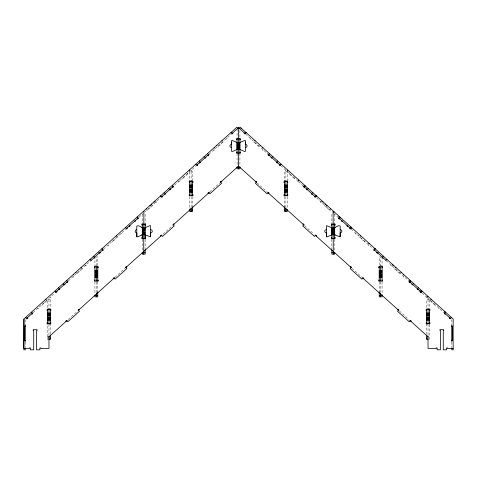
<?xml version="1.0" encoding="UTF-8"?>
<svg xmlns="http://www.w3.org/2000/svg" width="477" height="477" viewBox="0 0 477 477"><rect width="100%" height="100%" fill="white"/><g stroke="black" fill="none" stroke-linecap="round" stroke-linejoin="round"><path stroke-width="0.36" stroke-dasharray="2.38 1.79" d="M255.535 142.987L255.219 143.338L255.922 143.976M287.744 171.988L288.06 171.637M289.867 172.841L289.02 173.777L289.724 174.409L290.04 174.057M295.15 177.593L294.303 178.535L293.599 177.897L293.915 177.545M322.959 203.697L323.275 203.345M355.83 233.295L355.514 233.647L356.218 234.285M358.167 235.399L358.483 235.048M360.469 237.474L360.153 237.826L359.449 237.188M361.172 238.106L360.856 238.458L361.56 239.09M363.635 240.325L363.319 240.676L362.615 240.044M364.339 240.957L364.023 241.314L364.726 241.946M368.977 245.136L368.661 245.488L367.958 244.85M386.269 261.336L386.585 260.985L391.748 265.635M391.045 265.003L390.729 265.355L391.432 265.987M394.974 268.545L395.296 268.193M395.683 269.177L395.361 269.529L394.658 268.897M396.387 269.809L396.071 270.167L396.775 270.799M398.85 272.033L398.533 272.385L397.83 271.747M399.553 272.665L399.237 273.017L399.941 273.649M400.257 273.297L400.579 272.945M404.192 276.839L403.876 277.191L403.172 276.559M426.259 296.712L425.943 297.064L426.647 297.696M427.666 297.976L428.143 297.451M430.892 300.886L430.576 301.237L429.872 300.599M431.596 301.518L431.28 301.869L431.983 302.501L432.83 301.565M434.064 303.736L433.748 304.087L433.044 303.455M434.768 304.374L434.452 304.725L435.155 305.358M439.406 308.547L439.084 308.899L438.381 308.261M250.192 138.181L249.876 138.533L250.58 139.165M254.831 142.355L254.509 142.706L253.806 142.068M257.997 145.205L257.681 145.557L256.978 144.925M258.701 145.843L258.385 146.195L259.089 146.827M263.34 150.016L263.024 150.368L262.314 149.736M267.484 154.381L267.8 154.029M285.407 169.884L285.091 170.235L285.795 170.873M290.743 174.695L290.427 175.047L291.131 175.679M293.212 176.913L292.896 177.265L292.192 176.633M298.554 181.719L298.232 182.071L297.529 181.439M302.692 186.09L303.014 185.738L297.845 181.087M320.616 201.592L320.3 201.944L321.003 202.576M325.254 205.766L324.938 206.118L324.235 205.486M328.426 208.622L328.104 208.974L327.401 208.336M329.13 209.254L328.814 209.606L329.518 210.238M33.134 312.56L54.837 293.021M68.348 280.858L91.119 260.353M103.563 249.149L126.333 228.644M139.135 217.118L143.237 213.428M144.68 212.122L160.505 197.877M179.507 180.771L173.986 185.738L174.308 186.09M179.859 180.455L196.232 165.71M209.027 154.184L231.482 133.971M38.619 308.261L37.916 308.899L37.594 308.547M41.845 305.358L42.548 304.725L42.232 304.374M43.956 303.455L43.252 304.087L42.936 303.736M47.128 300.599L46.424 301.237L46.108 300.886M50.353 297.696L51.057 297.064L50.741 296.712M73.828 276.559L73.124 277.191L72.808 276.839M77.059 273.649L77.763 273.017L77.447 272.665M79.17 271.747L78.466 272.385L78.15 272.033M80.225 270.799L80.929 270.161L80.613 269.809M109.042 244.85L108.339 245.488L108.023 245.136M112.274 241.946L112.977 241.314L112.661 240.957M114.385 240.044L113.681 240.676L113.365 240.325M115.44 239.09L116.144 238.458L115.828 238.106M120.782 234.285L121.486 233.647L121.17 233.295M147.482 210.238L148.186 209.606L147.87 209.254M149.599 208.336L148.896 208.974L148.574 208.616M150.654 207.388L151.358 206.75M152.765 205.486L152.062 206.118L151.746 205.766M155.997 202.576L156.7 201.944L156.384 201.592M179.471 181.439L178.768 182.071L178.446 181.719M184.808 176.633L184.104 177.265L183.788 176.913M185.869 175.679L186.573 175.047L186.257 174.695M191.205 170.873L191.909 170.235L191.593 169.884M214.686 149.736L213.976 150.368L213.66 150.016M217.911 146.827L218.615 146.195L218.299 145.843M220.022 144.925L219.319 145.557L219.003 145.205M221.078 143.976L221.781 143.338L221.465 142.987M223.194 142.068L222.491 142.706L222.169 142.355M226.42 139.165L227.124 138.533L226.808 138.181M68.247 319.417L77.614 310.98M115.082 277.25L124.998 268.318M163.015 234.088L172.382 225.651M209.85 191.915L219.766 182.989M189.697 180.539L192.535 180.539M284.465 180.539L287.303 180.539M189.697 208.646L191.116 208.646M48.964 324.646L50.383 324.646L50.383 333.822M47.545 336.637L48.964 336.637M47.545 337.585L48.964 337.585M47.545 338.062L48.964 338.062M48.964 339.481L47.545 339.481L47.545 324.646M245.518 133.971L267.967 154.184M280.768 165.71L297.493 180.771M316.495 197.877L332.32 212.122M333.763 213.428L337.865 217.118M351.239 229.163L373.437 249.149M391.927 265.796L392.452 266.273M392.654 266.452L408.652 280.858M422.163 293.021L426.963 297.344M427.136 297.499L433.533 303.265M433.933 303.622L443.866 312.56M325.642 206.75L326.346 207.388M257.234 182.989L267.15 191.915M304.618 225.651L313.985 234.088M352.002 268.318L361.918 277.244M399.386 310.98L408.753 319.417M209.2 154.029L209.516 154.381M188.94 171.637L189.256 171.988M187.133 172.841L187.98 173.777L187.276 174.409L186.96 174.057M183.085 177.545L183.401 177.897L182.697 178.535L181.85 177.593M153.725 203.345L154.041 203.697M118.517 235.048L118.833 235.399M116.287 235.781L117.551 237.188L116.847 237.826L116.531 237.474M90.415 260.985L90.731 261.336M85.955 265.003L86.271 265.355L85.568 265.987L84.298 264.58M81.072 267.49L82.342 268.897L81.639 269.529L81.317 269.177M76.421 272.945L76.743 273.297M45.398 301.518L45.72 301.869L45.017 302.501L44.17 301.565M451.731 319.644L451.731 325.141M451.731 342.134L451.731 347M429.455 339.481L429.455 324.646L426.617 324.646L426.617 333.822M428.036 299.604L428.036 309.478M428.036 324.229L428.036 335.236M382.071 256.942L382.071 265.868L379.233 265.868L379.233 256.942L380.652 256.942L380.652 265.868M382.071 281.979L382.071 295.394M380.652 281.979L380.652 293.111M379.233 281.979L379.233 291.864M334.687 214.274L334.687 223.206M334.687 239.329L334.687 251.319M331.849 214.274L331.849 223.206M331.849 239.329L331.849 248.964M287.303 180.986L287.303 171.613L284.465 171.613L284.465 180.986M287.303 196.649L287.303 208.652M285.884 171.613L285.884 180.986M285.884 196.649L285.884 207.239M284.465 196.649L284.465 205.831M239.919 130.388L239.919 137.877M239.919 153.57L239.919 165.99M237.081 128.945L237.081 137.877M237.081 153.57L237.081 165.99M192.535 180.986L192.535 171.613L189.697 171.613L189.697 180.986M192.535 196.649L192.535 205.831M191.116 171.613L191.116 180.986M191.116 196.649L191.116 207.239M189.697 196.649L189.697 210.065M145.151 214.274L145.151 223.206M145.151 239.329L145.151 248.964M142.313 214.274L142.313 223.206M142.313 239.329L142.313 251.319M97.767 281.979L97.767 291.864M96.348 265.868L96.348 256.942L97.767 256.942L97.767 265.868L94.929 265.868L94.929 257.663M96.348 281.979L96.348 293.111M94.929 281.979L94.929 293.981M48.964 299.604L48.964 309.478M48.964 324.229L48.964 335.236M25.269 319.644L25.269 325.141M25.269 342.134L25.269 347M50.383 299.604L47.545 299.604L47.545 308.536L50.383 308.536L50.383 299.604M429.455 299.604L426.617 299.604L426.617 308.536L429.455 308.536L429.455 299.604"/><path stroke-width="0.72" d="M142.313 238.369L142.313 234.809M145.151 238.369L145.151 234.809L141.836 234.815M145.628 234.815L145.151 234.815L150.47 236.89L150.678 232.842A1.58 1.58 0 0 0 152.258 231.262A1.58 1.58 0 0 0 150.678 229.687M334.687 234.815L340.006 236.89L340.22 232.842A1.58 1.58 0 0 0 341.8 231.262A1.58 1.58 0 0 0 340.22 229.687M24.56 326.28C24.762 325.362 25.985 326.685 24.56 326.28L24.56 340.495C24.762 341.407 25.985 340.083 24.56 340.495M452.44 340.495C452.238 341.407 451.015 340.083 452.44 340.495L452.44 326.28C452.238 325.362 451.015 326.685 452.44 326.28M150.625 236.717L150.625 225.812L150.016 225.603L145.151 227.708M340.161 236.717L340.22 226.038C338.133 224.256 334.317 229.509 331.372 227.708M314.748 196.309L314.432 196.661L315.136 197.293L316.215 196.095M339.165 217.816L338.932 218.078L339.88 217.023L338.61 218.43L339.314 219.062L339.791 218.538M374.332 249.572C373.348 249.888 374.415 251.218 374.844 250.419M385.881 260.353L386.829 259.297L385.881 260.353L374.141 249.787L375.095 248.726L374.856 248.994M410.536 281.597L409.743 282.479L409.039 281.841L410.119 280.643M239.156 128.241L240.11 127.186L453.15 319.012L453.15 349.814L451.731 349.814L451.731 347.918M240.855 128.492L241.171 128.14M245.738 132.737L245.977 132.475L245.029 133.53L238.5 127.651L231.971 133.53L232.287 133.882L232.991 133.244L232.675 132.892M254.76 141.013L255.076 140.661M260.043 145.771L260.359 145.419M262.565 148.043L262.881 147.691M269.219 153.874L269.451 153.612L268.503 154.667L280.243 165.233L281.191 164.177L279.921 165.585L279.218 164.953L279.695 164.422M272.975 156.778L272.659 157.13M287.291 170.623L287.762 170.098M298.322 180.562L298.799 180.032L298.56 180.294M304.576 186.829L304.105 187.36L303.402 186.722L304.666 185.314L303.718 186.37M305.053 186.304L305.369 185.952M308.19 188.487L307.874 188.838M315.386 195.6L315.702 195.248M316.168 196.148L316.406 195.886L315.452 196.941L303.539 186.215M321.957 201.521L322.273 201.169L322.035 201.431M322.661 202.153L322.977 201.801M325.183 204.43L325.499 204.073M326.495 205.927L326.972 205.396M330.466 209.182L330.782 208.831M333.107 211.245L333.268 254.152M333.697 212.092L334.013 211.734L333.775 212.003M338.861 216.737L339.177 216.385M340.268 218.007L340.584 217.655M350.124 227.839L349.647 228.364L350.351 229.002L351.621 227.589L351.382 227.857M350.595 227.308L350.911 226.957M360.397 236.133L360.713 235.781M368.906 243.795L369.222 243.443L368.989 243.705M373.825 250.139L375.095 248.726M392.225 265.111L392.702 264.58M393.09 265.57L393.406 265.212M395.612 267.841L395.928 267.49M400.895 272.594L401.211 272.242M403.256 275.044L403.733 274.513M409.671 281.138L409.039 281.841M421.853 291.214L420.774 292.413L420.07 291.775L420.708 291.071M420.863 290.898L421.34 290.368M420.774 292.413L422.044 291M427.595 296.64L427.911 296.289M430.826 299.544L431.142 299.192M444.498 311.857L444.814 311.505M445.279 312.405L445.518 312.143L444.254 313.55L444.958 314.182L445.274 313.83M451.2 317.634L450.121 318.833L449.417 318.201L449.733 317.849L449.59 318.356M244.325 132.892L244.009 133.244L244.713 133.882L245.977 132.475M269.267 153.821L268.187 155.019L268.891 155.651L269.207 155.299M271.318 157.201L271.002 157.553L271.705 158.191L272.027 157.839M255.618 181.534L255.934 181.182L256.638 181.815L255.374 183.228L267.108 193.793L268.378 192.386L269.082 193.018L268.766 193.37M276.72 162.067L276.404 162.418L277.107 163.051L277.423 162.699M277.352 161.357L277.674 161.005M306.532 188.91L306.216 189.262L306.92 189.894L307.558 189.19M311.934 193.769L311.618 194.121L312.322 194.759L312.638 194.407M312.566 193.066L312.882 192.714M303.002 224.202L303.318 223.85L304.022 224.482L302.758 225.889L314.492 236.461L315.762 235.048L316.466 235.686L316.15 236.037M341.747 220.612L341.431 220.964L342.134 221.602L342.689 220.982M347.149 225.478L346.827 225.83L347.178 226.146L347.53 226.462L347.852 226.11M350.667 228.65L351.621 227.589M350.386 266.864L350.702 266.512L351.406 267.144L350.142 268.557L361.876 279.123L363.146 277.715L363.85 278.347L363.534 278.699M376.961 252.321L376.645 252.673L377.349 253.305L378.195 252.369M382.679 256.829L382.041 257.532L382.745 258.17L383.061 257.818M382.995 256.477L383.311 256.125M409.546 281.281L410.309 280.434M412.176 284.03C411.389 284.334 412.694 285.431 412.879 284.662M413.589 283.869L413.732 283.517M397.77 309.531L398.086 309.179L398.79 309.811L397.526 311.219L409.26 321.79L410.53 320.377L411.234 321.015L410.918 321.367M417.572 288.889L417.256 289.241L417.78 289.718L418.275 289.521M418.204 288.186L418.526 287.834M444.886 312.846L445.518 312.143M451.391 317.426L450.437 318.481L444.296 312.954M143.732 254.152L143.893 211.245M26.563 318.481L32.704 312.954M55.553 292.377L67.907 281.251M91.119 260.353L90.171 259.297L91.119 260.353L102.859 249.787L101.905 248.726C103.223 248.958 103.36 251.296 102.156 250.419M126.155 228.805L138.425 217.762M161.548 196.941L173.461 186.215M196.757 165.233L208.497 154.667M56.608 291.423L57.139 290.952M66.41 282.599L66.78 281.949M27.41 318.356L27.267 317.849M26.879 318.833L25.609 317.426L26.879 318.833L27.583 318.201M197.603 165.114L197.079 165.585L195.808 164.177M200.245 162.735L199.893 163.051L199.577 162.699M200.423 162.574L200.28 162.067M160.886 235.37L161.238 235.048L162.508 236.461L174.242 225.889L172.978 224.482M173.33 224.166L173.682 223.85L173.998 224.202M208.27 192.702L208.622 192.386L209.892 193.793L221.626 183.228L220.362 181.815M220.714 181.498L221.066 181.182L221.382 181.534M48.964 336.78L67.144 320.407M78.168 310.485L114.528 277.745M125.552 267.824L161.912 235.078M172.936 225.156L209.296 192.416M220.32 182.494L238.5 166.121L256.68 182.494M58.379 287.917L58.796 288.186M93.593 256.215L94.005 256.477M239.919 142.379L245.238 140.31L245.452 144.358A1.58 1.58 0 0 1 247.032 145.932A1.58 1.58 0 0 1 245.452 147.512M142.313 234.815L137.442 236.926L136.839 236.717L136.78 226.038C138.867 224.256 142.683 229.509 145.628 227.708M237.081 139.767L236.604 139.767L236.604 138.825L240.396 138.825L240.396 139.767L239.919 139.767M236.604 142.379L240.396 142.379M237.081 143.321L239.919 143.321M237.081 144.263L239.919 144.263M237.081 145.211L239.919 145.211M237.081 146.636L239.919 146.636M237.081 147.584L239.919 147.584M237.081 148.532L239.919 148.532M236.604 149.486L240.396 149.486M237.081 152.091L236.604 152.091L236.604 153.039L240.396 153.039L240.396 152.091L239.919 152.091M237.081 167.403L239.919 167.403M189.691 182.435L189.22 182.435L189.22 181.487L193.012 181.487L193.012 182.435L192.535 182.435M284.465 182.435L283.988 182.435L283.988 181.487L287.78 181.487L287.78 182.435L287.309 182.435M189.697 185.034L192.535 185.034M284.465 185.034L287.303 185.034M189.697 185.982L192.535 185.982M284.465 185.982L287.303 185.982M189.697 186.924L192.535 186.924M284.465 186.924L287.303 186.924M189.697 187.872L192.535 187.872M284.465 187.872L287.303 187.872M189.697 189.303L192.535 189.303M284.465 189.303L287.303 189.303M189.697 190.245L192.535 190.245M284.465 190.245L287.303 190.245M189.697 191.194L192.535 191.194M284.465 191.194L287.303 191.194M189.697 192.142L192.535 192.142M284.465 192.142L287.303 192.142M189.691 194.753L189.22 194.753L189.22 195.701L193.012 195.701L193.012 194.753L192.535 194.753M284.465 194.753L283.988 194.753L283.988 195.701L287.78 195.701L287.78 194.753L287.309 194.753M189.697 210.065L192.535 210.065M284.465 210.065L287.303 210.065M142.313 225.096L141.836 225.096L141.836 224.154L145.628 224.154L145.628 225.096L145.151 225.096M331.849 225.096L331.372 225.096L331.372 224.154L335.164 224.154L335.164 225.096L334.687 225.096M141.836 227.708L142.313 227.708M334.687 227.708L335.164 227.708M142.313 228.65L145.151 228.65M331.849 228.65L334.687 228.65M142.313 229.592L145.151 229.592M331.849 229.592L334.687 229.592M142.313 230.54L145.151 230.54M331.849 230.54L334.687 230.54M142.313 231.965L145.151 231.965M331.849 231.965L334.687 231.965M142.313 232.913L145.151 232.913M331.849 232.913L334.687 232.913M142.313 233.861L145.151 233.861M331.849 233.861L334.687 233.861M331.372 234.815L335.164 234.815M142.313 237.421L141.836 237.421L141.836 238.369L145.628 238.369L145.628 237.421L145.151 237.421M331.849 237.421L331.372 237.421L331.372 238.369L335.164 238.369L335.164 237.421L334.687 237.421M142.313 252.732L145.151 252.732M331.849 252.732L334.687 252.732M94.929 267.764L94.452 267.764L94.452 266.816L98.244 266.816L98.244 267.764L97.767 267.764M379.233 267.764L378.756 267.764L378.756 266.816L382.548 266.816L382.548 267.764L382.071 267.764M94.929 270.364L97.767 270.364M379.233 270.364L382.071 270.364M94.929 271.312L97.767 271.312M379.233 271.312L382.071 271.312M94.929 272.254L97.767 272.254M379.233 272.254L382.071 272.254M94.929 273.202L97.767 273.202M379.233 273.202L382.071 273.202M94.929 274.627L97.767 274.627M379.233 274.627L382.071 274.627M94.929 275.575L97.767 275.575M379.233 275.575L382.071 275.575M94.929 276.523L97.767 276.523M379.233 276.523L382.071 276.523M94.929 277.471L97.767 277.471M379.233 277.471L382.071 277.471M94.929 280.082L94.452 280.082L94.452 281.031L98.244 281.031L98.244 280.082L97.767 280.082M379.233 280.082L378.756 280.082L378.756 281.031L382.548 281.031L382.548 280.082L382.071 280.082M94.929 295.394L97.767 295.394M379.233 295.394L382.071 295.394M47.545 310.426L47.068 310.426L47.068 309.484L50.86 309.484L50.86 310.426L50.383 310.426M426.617 310.426L426.14 310.426L426.14 309.484L429.932 309.484L429.932 310.426L429.455 310.426M47.545 313.031L50.383 313.031M426.617 313.031L429.455 313.031M47.545 313.979L50.383 313.979M426.617 313.979L429.455 313.979M47.545 314.921L50.383 314.921M426.617 314.921L429.455 314.921M47.545 315.869L50.383 315.869M426.617 315.869L429.455 315.869M47.545 317.294L50.383 317.294M426.617 317.294L429.455 317.294M47.545 318.242L50.383 318.242M426.617 318.242L429.455 318.242M47.545 319.191L50.383 319.191M426.617 319.191L429.455 319.191M47.545 320.139L50.383 320.139M426.617 320.139L429.455 320.139M47.545 322.75L47.068 322.75L47.068 323.698L50.86 323.698L50.86 322.75L50.383 322.75M426.617 322.75L426.14 322.75L426.14 323.698L429.932 323.698L429.932 322.75L429.455 322.75M48.964 338.062L50.383 338.062M426.617 338.062L428.036 338.062M48.964 339.481L50.383 339.481L50.383 335.033M428.036 339.481L426.617 339.481L426.617 335.033M453.15 348.389L447.545 348.389L447.545 347.918L446.597 347.918L446.597 349.814L443.276 349.814L443.276 330.621L443.753 330.621L443.753 329.673L439.961 329.673L439.961 330.621L440.438 330.621L440.438 349.814L437.117 349.814L437.117 347.918L436.169 347.918L436.169 348.389L428.036 348.389L428.036 335.939M239.919 149.486L244.79 151.597L245.393 151.388L245.452 142.098M338.575 217.762L350.845 228.805M409.093 281.251L421.447 292.377M410.059 282.122L410.59 282.599M419.861 290.952L420.392 291.423M267.704 192.416L304.064 225.156M315.088 235.078L351.448 267.824M362.472 277.745L398.832 310.485M409.856 320.407L428.036 336.78M326.375 236.717L326.983 236.926L331.849 234.815L331.849 227.708L326.53 225.639L326.375 236.717L326.322 232.842A1.58 1.58 0 0 1 324.742 231.262A1.58 1.58 0 0 1 326.322 229.687M137.358 217.285L137.12 217.023L138.39 218.43L137.686 219.062L137.209 218.538M66.881 280.643L67.961 281.841L67.257 282.479L66.941 282.122M55.147 291.214L56.226 292.413L56.93 291.775L56.453 291.25M237.844 128.241L236.89 127.186L23.85 319.012L23.85 348.389L29.455 348.389L29.455 347.918L30.403 347.918L30.403 349.814L33.724 349.814L33.724 330.621L33.247 330.621L33.247 329.673L37.039 329.673L37.039 330.621L36.562 330.621L36.562 349.814L39.883 349.814L39.883 347.918L40.831 347.918L40.831 348.389L48.964 348.389L48.964 335.939M232.287 133.882L231.023 132.475L231.339 132.827M221.924 140.661L222.24 141.013M216.641 145.419L216.957 145.771M214.119 147.691L214.435 148.043M207.543 153.612L208.813 155.019L208.109 155.651L207.793 155.299M205.682 157.201L205.998 157.553L205.295 158.191L204.973 157.839M204.025 156.778L204.341 157.13M199.326 161.005L199.648 161.357M197.305 164.422L197.782 164.953M189.232 170.098L189.709 170.623M208.234 193.37L207.918 193.018M172.334 185.314L173.598 186.722L172.895 187.36L172.424 186.829M170.468 188.91L170.784 189.262L170.08 189.894L169.526 189.28M168.81 188.487L169.126 188.838M164.118 192.714L164.434 193.066M165.066 193.769C165.817 194.044 164.607 195.224 164.362 194.407M155.043 201.521L154.727 201.169L154.965 201.431M154.023 201.801L154.339 202.153M150.028 205.396L150.505 205.927M146.218 208.831L146.534 209.182M160.534 235.686L160.85 236.037M135.253 220.612L135.569 220.964L134.866 221.602L134.311 220.982M129.851 225.478L130.173 225.83L129.822 226.146L129.47 226.462L129.148 226.11M126.876 227.839L127.353 228.364L126.649 229.002L125.379 227.589M116.287 235.781L116.603 236.133M126.614 266.864L126.298 266.512L125.594 267.144L126.858 268.557L115.124 279.123L113.854 277.715L113.15 278.347L113.466 278.699M102.859 249.787L103.175 250.139M100.039 252.321L100.355 252.673L99.651 253.305L98.805 252.369M94.321 256.829L94.959 257.532L94.255 258.17L93.939 257.818M81.072 267.49L81.388 267.841M75.789 272.242L76.105 272.594M73.267 274.513L73.744 275.044M67.329 281.138L67.645 281.49M64.824 284.03C65.665 285.228 63.167 285.019 63.173 283.606M79.23 309.531L78.914 309.179L78.21 309.811L79.474 311.219L67.74 321.79L66.47 320.377L65.766 321.015L66.082 321.367M59.428 288.889L59.744 289.241L59.22 289.718L58.725 289.521M55.588 291.709L55.904 292.061M45.858 299.192L46.174 299.544M31.482 312.143L32.746 313.55L32.042 314.182L31.726 313.83M24.011 319.185L23.85 349.814L25.269 349.814L25.269 347.918M162.252 196.309L162.568 196.661L161.864 197.293L160.594 195.886L160.832 196.148M151.501 204.073L151.817 204.43M136.839 236.717L136.78 232.842A1.58 1.58 0 0 1 135.2 231.262A1.58 1.58 0 0 1 136.78 229.687M451.731 325.332L451.731 341.443M429.455 308.977L429.455 324.229M428.036 309.478L428.036 323.698M426.617 308.977L426.617 324.229M382.071 266.309L382.071 281.251M382.071 294.923L382.071 296.819L379.233 296.819L379.233 291.864M380.652 266.816L380.652 281.031M380.652 293.277L380.652 296.819M379.233 266.309L379.233 281.251M334.687 223.647L334.687 238.899M334.687 252.255L334.687 254.152L331.849 254.152L331.849 249.704M331.849 223.647L331.849 238.899M287.303 180.986L287.303 195.922M287.303 209.594L287.303 211.49L284.465 211.49L284.465 206.458M285.884 181.487L285.884 195.701M285.884 207.948L285.884 211.49M284.465 180.986L284.465 195.922M239.919 138.318L239.919 153.57M239.919 166.926L239.919 168.822L237.081 168.822L237.081 166.926M238.5 127.651L238.5 168.822M237.081 138.318L237.081 153.57M231.548 142.098L231.607 151.388L232.21 151.597L237.081 149.486L237.081 142.379L231.762 140.31L231.548 144.358A1.58 1.58 0 0 0 229.968 145.932A1.58 1.58 0 0 0 231.548 147.512M192.535 180.986L192.535 195.922M192.535 206.458L192.535 211.49L189.697 211.49L189.697 209.594M191.116 181.487L191.116 195.701M191.116 207.948L191.116 211.49M189.697 180.986L189.697 195.922M145.151 223.647L145.151 238.899M145.151 249.704L145.151 254.152L142.313 254.152L142.313 252.255M142.313 223.647L142.313 238.899M97.767 266.309L97.767 281.251M97.767 291.864L97.767 296.819L94.929 296.819L94.929 294.923M96.348 266.816L96.348 281.031M96.348 293.277L96.348 296.819M94.929 266.309L94.929 281.251M50.383 308.977L50.383 324.229M48.964 309.478L48.964 323.698M47.545 308.977L47.545 324.229M25.269 325.332L25.269 341.443"/></g></svg>
